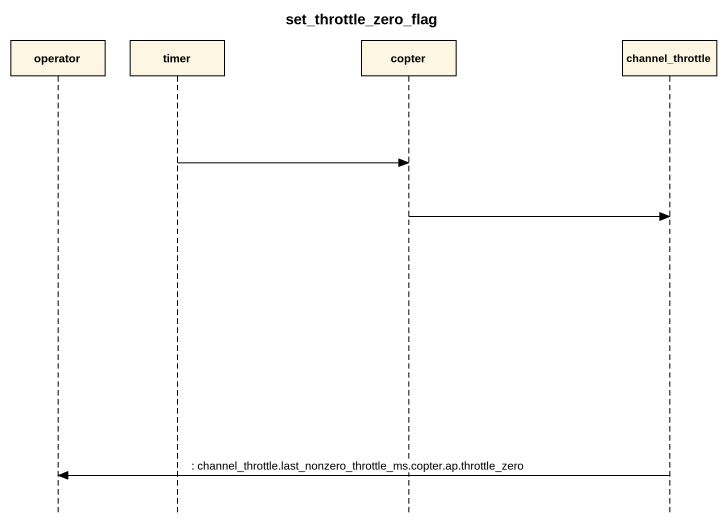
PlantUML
@startuml
title set_throttle_zero_flag
hide footbox
participant operator
participant timer
participant copter
participant channel_throttle

timer -> copter
copter -> channel_throttle
channel_throttle -> operator : : channel_throttle.last_nonzero_throttle_ms.copter.ap.throttle_zero
@enduml
